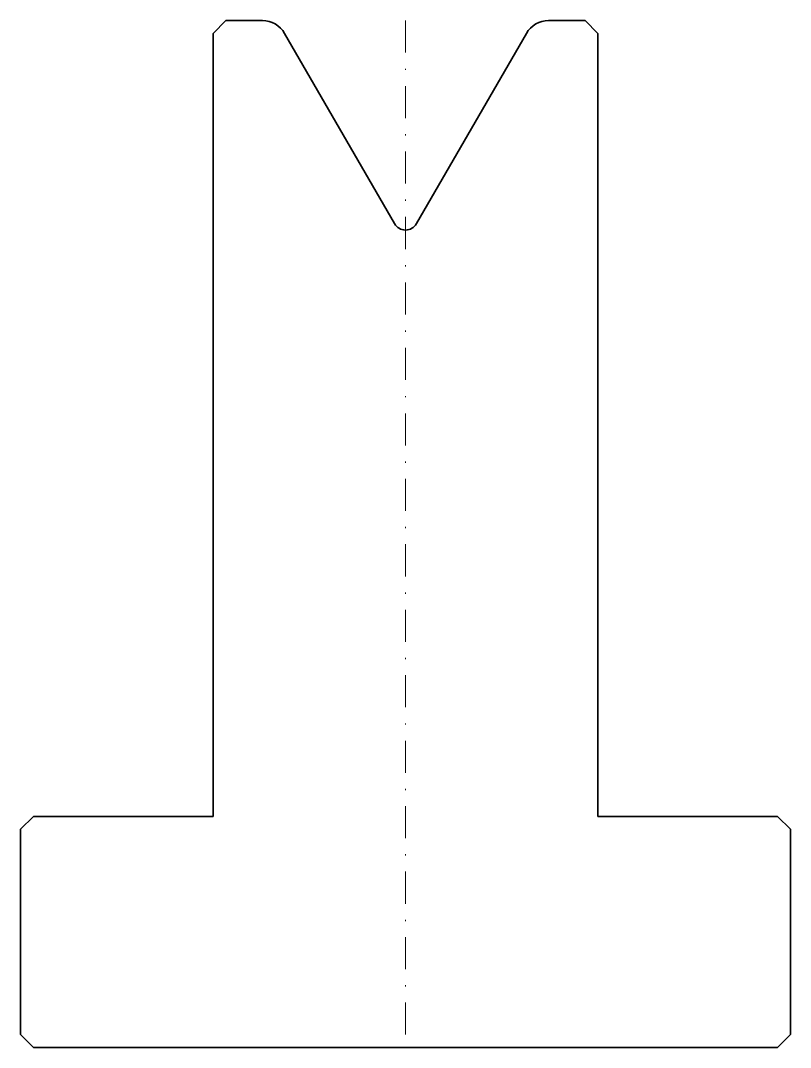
# Model space of a CAD drawing. Header units: millimetres. Extents: x -30 to 30, y 0 to 80.
import ezdxf

# ---------------------------------------------------------------- set-up
doc = ezdxf.new("R2010")
doc.units = ezdxf.units.MM
doc.header["$LTSCALE"] = 5
doc.linetypes.add('DASHDOT', pattern=[1, 0.5, -0.25, 0, -0.25])
doc.layers.add('2', color=7, linetype='Continuous', lineweight=18)

msp = doc.modelspace()

# ---------------------------------------------------------------- linework, layer by layer
at = {"layer": '2', "color": 7, "linetype": 'Continuous', "lineweight": 35}
for p, q in [((-15, 79), (-14, 80)), ((-14, 80), (-11.155, 80)), ((11.155, 80), (14, 80)), ((14, 80), (15, 79)), ((-15, 18), (-15, 79)), ((-9.423, 79), (-0.866, 64.179)), ((0.866, 64.179), (9.423, 79)), ((15, 79), (15, 18)), ((-30, 17), (-29, 18)), ((-29, 18), (-15, 18)), ((15, 18), (29, 18)), ((29, 18), (30, 17)), ((-30, 1), (-30, 17)), ((30, 17), (30, 1)), ((-29, 0), (-30, 1)), ((30, 1), (29, 0)), ((29, 0), (-29, 0))]:
    msp.add_line(p, q, dxfattribs=at)
at = {"layer": '2', "color": 7, "linetype": 'DASHDOT', "lineweight": 18}
msp.add_line((0, 80), (0, 0), dxfattribs=at)
at = {"layer": '2', "color": 7, "linetype": 'Continuous', "lineweight": 35}
for centre, radius, start, end in [((-11.155, 78), 2, 30, 90), ((11.155, 78), 2, 90, 150), ((0, 64.679), 1, 210, 330)]:
    msp.add_arc(centre, radius, start, end, dxfattribs=at)

doc.saveas('drawing.dxf')
